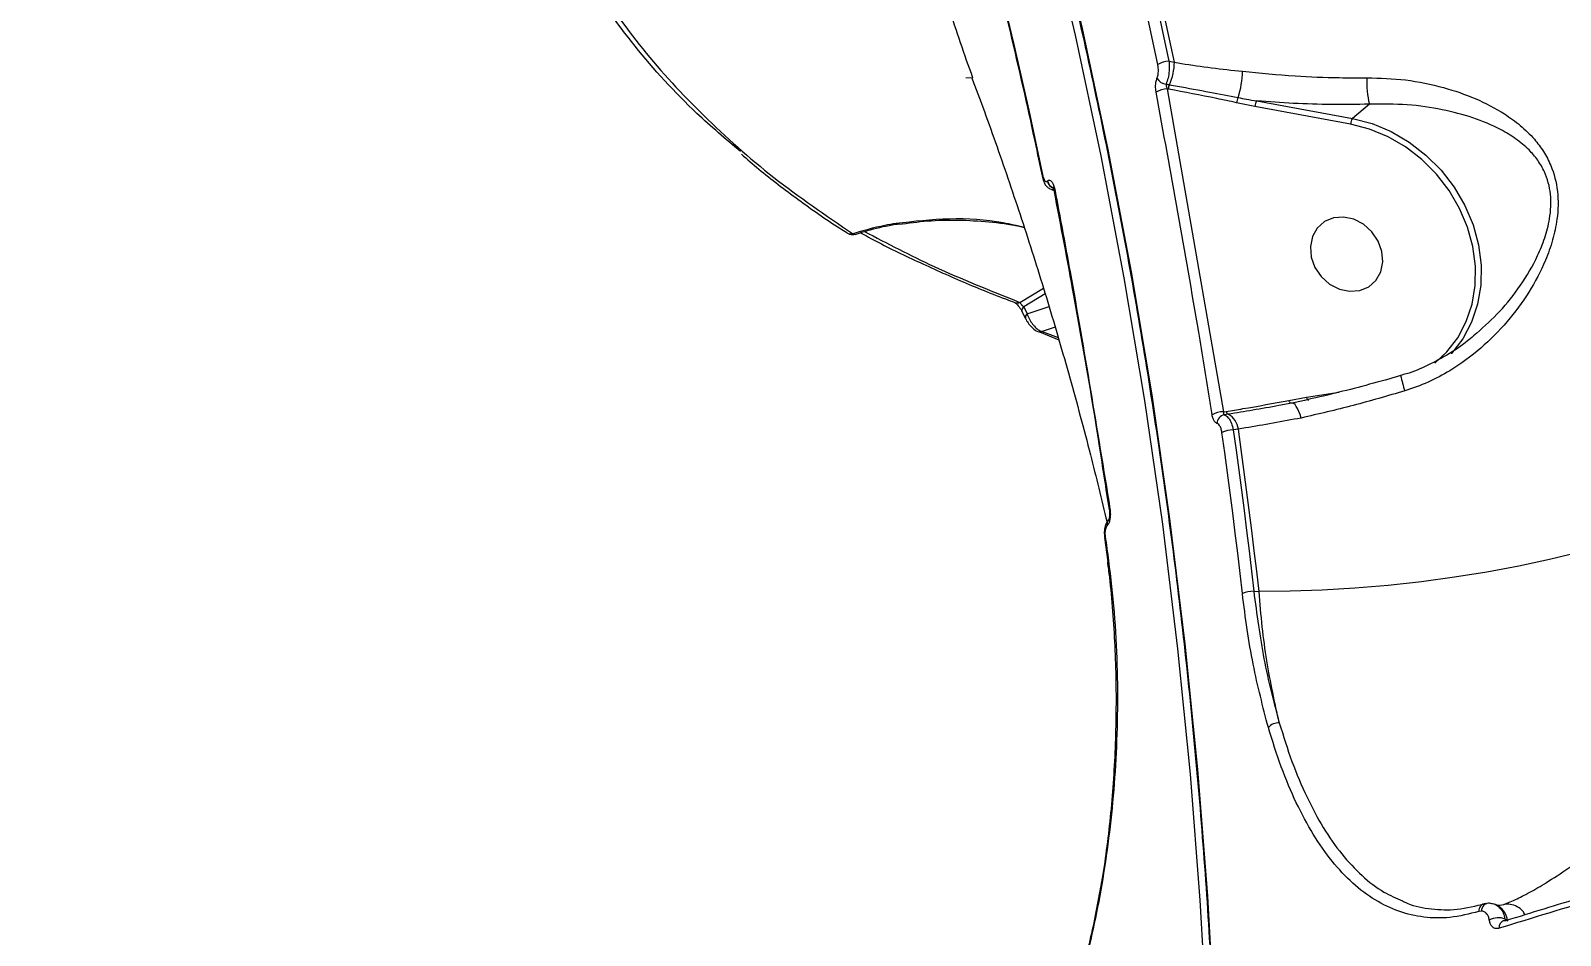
# Model space of a CAD drawing. Header units: millimetres. Extents: x -6523 to 7556, y -5559 to 6101.
# Drawn here: x -1828.2 to -1653.6, y 2481.8 to 2585.1 of the extents above; entities that cross this region are included whole.
import ezdxf

# ---------------------------------------------------------------- set-up
doc = ezdxf.new("R2010")
doc.units = ezdxf.units.MM
for name, color, linetype in [('DIKOM_ОБЪЕКТ', 7, 'Continuous'), ('DIKOM_РАЗМЕР_ЗОНА', 7, 'Continuous'), ('DIKOM_РАЗМЕР_ОБЪЕКТА', 7, 'Continuous')]:
    doc.layers.add(name, color=color, linetype=linetype)
doc.styles.add('style1', font='arial.ttf', dxfattribs={"width": 0.8})
doc.dimstyles.new('1-50', dxfattribs={"dimtxt": 300, "dimasz": 200, "dimexe": 100, "dimexo": 0, "dimgap": 100, "dimtad": 1, "dimtxsty": 'style1', "dimcen": 200, "dimclrd": 7, "dimclre": 7, "dimclrt": 7, "dimadec": 1, "dimazin": 2, "dimtfac": 1, "dimtmove": 0, "dimatfit": 2, "dimfxl": 0, "dimlwd": 25, "dimlwe": 18, "dimarcsym": 0})

# ---------------------------------------------------------------- blocks, each defined once
blk = doc.blocks.new('*D10')
at = {"layer": 'Defpoints', "color": 0, "transparency": 16777216}
for p in [(-1823.23, 4314.24), (3842.01, -3170.82), (6537.88, -3170.82)]:
    blk.add_point(p, dxfattribs=at)
at = {"layer": 'DIKOM_РАЗМЕР_ОБЪЕКТА', "color": 7, "lineweight": 18, "transparency": 16777216}
for p, q in [((-1823.23, 4314.24), (6637.88, 4314.24)), ((3842.01, -3170.82), (6637.88, -3170.82))]:
    blk.add_line(p, q, dxfattribs=at)
at = {"layer": 'DIKOM_РАЗМЕР_ОБЪЕКТА', "color": 7, "lineweight": 25, "transparency": 16777216}
blk.add_line((6537.88, 3914.24), (6537.88, -2770.82), dxfattribs=at)
at = {"layer": 'DIKOM_РАЗМЕР_ОБЪЕКТА', "color": 7, "transparency": 16777216}
for points in [[(6471.22, 3914.24), (6604.55, 3914.24), (6537.88, 4314.24)], [(6471.22, -2770.82), (6604.55, -2770.82), (6537.88, -3170.82)]]:
    blk.add_solid(points, dxfattribs=at)
at = {"layer": 'DIKOM_РАЗМЕР_ОБЪЕКТА', "color": 7, "transparency": 16777216, "insert": (6304.71, 207.11), "char_height": 300, "attachment_point": 5, "rotation": 90, "style": 'style1'}
blk.add_mtext('7500', dxfattribs=at)
blk = doc.blocks.new('*D13')
at = {"layer": 'Defpoints', "color": 0, "transparency": 16777216}
for p in [(-2358.18, 6101.03), (4341.71, -4605.15), (7455.88, -4605.15)]:
    blk.add_point(p, dxfattribs=at)
at = {"layer": 'DIKOM_РАЗМЕР_ЗОНА', "color": 7, "lineweight": 18, "transparency": 16777216}
for p, q in [((-2358.18, 6101.03), (7555.88, 6101.03)), ((4341.71, -4605.15), (7555.88, -4605.15))]:
    blk.add_line(p, q, dxfattribs=at)
at = {"layer": 'DIKOM_РАЗМЕР_ЗОНА', "color": 7, "lineweight": 25, "transparency": 16777216}
blk.add_line((7455.88, 5701.03), (7455.88, -4205.15), dxfattribs=at)
at = {"layer": 'DIKOM_РАЗМЕР_ЗОНА', "color": 7, "transparency": 16777216}
for points in [[(7389.22, 5701.03), (7522.55, 5701.03), (7455.88, 6101.03)], [(7389.22, -4205.15), (7522.55, -4205.15), (7455.88, -4605.15)]]:
    blk.add_solid(points, dxfattribs=at)
at = {"layer": 'DIKOM_РАЗМЕР_ЗОНА', "color": 7, "transparency": 16777216, "insert": (7222.71, 375.61), "char_height": 300, "attachment_point": 5, "rotation": 90, "style": 'style1'}
blk.add_mtext('10700', dxfattribs=at)

msp = doc.modelspace()

# ---------------------------------------------------------------- linework, layer by layer
at = {"layer": 'DIKOM_ОБЪЕКТ', "color": 7, "linetype": 'Continuous', "lineweight": 15}
for p, q in [((-1698.243, 2581.629), (-1697.618, 2581.518)), ((-1698.428, 2578.459), (-1692.031, 2541.607)), ((-1698.311, 2578.438), (-1698.428, 2578.459)), ((-1688.427, 2576.453), (-1690.529, 2576.88)), ((-1677.509, 2574.444), (-1688.427, 2576.453)), ((-1688.217, 2577.083), (-1677.3, 2575.073)), ((-1675.369, 2576.708), (-1677.3, 2575.073)), ((-1712.101, 2567.943), (-1712.092, 2567.952)), ((-1711.602, 2566.947), (-1711.348, 2566.89)), ((-1711.348, 2566.895), (-1711.347, 2566.888)), ((-1715.251, 2554.099), (-1712.58, 2555.733)), ((-1712.374, 2555.077), (-1714.824, 2553.577)), ((-1715.016, 2553.057), (-1714.622, 2552.256)), ((-1714.824, 2553.577), (-1714.43, 2552.772)), ((-1714.43, 2552.772), (-1711.926, 2553.61)), ((-1711.247, 2551.279), (-1712.719, 2550.758)), ((-1713.218, 2550.774), (-1713.202, 2550.768)), ((-1713.03, 2550.737), (-1710.828, 2549.837)), ((-1712.719, 2550.758), (-1710.903, 2550.097)), ((-1684.198, 2542.602), (-1685.685, 2542.32)), ((-1684.561, 2542.902), (-1682.538, 2543.262)), ((-1682.538, 2543.262), (-1678.817, 2543.847)), ((-1692.031, 2541.607), (-1691.709, 2541.657)), ((-1691.479, 2541.331), (-1691.933, 2541.26)), ((-1690.318, 2539.627), (-1690.905, 2539.535)), ((-1705.294, 2528.616), (-1705.304, 2528.607)), ((-1705.586, 2527.273), (-1705.206, 2524.495)), ((-1705.2, 2524.473), (-1705.206, 2524.494)), ((-1688.564, 2521.123), (-1687.96, 2521.088)), ((-1662.117, 2485.493), (-1661.976, 2485.504)), ((-1660.475, 2485.308), (-1660.008, 2485.382)), ((-1662.579, 2484.624), (-1662.858, 2484.584)), ((-1659.888, 2483.72), (-1659.58, 2483.528))]:
    msp.add_line(p, q, dxfattribs=at)
at = {"layer": 'DIKOM_ОБЪЕКТ', "color": 7, "linetype": 'Continuous', "lineweight": 15, "flags": 128}
for points in [[(-1765.977, 2738.075), (-1759.643, 2726.448), (-1753.573, 2714.595), (-1747.771, 2702.521), (-1742.24, 2690.237), (-1736.984, 2677.749), (-1732.006, 2665.065), (-1727.31, 2652.195), (-1722.898, 2639.146), (-1718.774, 2625.926), (-1714.94, 2612.546), (-1711.4, 2599.013), (-1708.154, 2585.336), (-1705.205, 2571.525), (-1702.556, 2557.588), (-1700.208, 2543.534), (-1698.162, 2529.373), (-1696.42, 2515.114), (-1694.983, 2500.766), (-1693.852, 2486.339), (-1693.027, 2471.842), (-1692.51, 2457.284)], [(-1693.322, 2456.912), (-1693.838, 2471.426), (-1694.66, 2485.879), (-1695.788, 2500.263), (-1697.221, 2514.568), (-1698.958, 2528.784), (-1700.997, 2542.903), (-1703.339, 2556.914), (-1705.98, 2570.809), (-1708.919, 2584.579), (-1712.155, 2598.215), (-1715.686, 2611.707), (-1719.508, 2625.047), (-1723.619, 2638.227), (-1728.017, 2651.237), (-1732.699, 2664.068), (-1737.662, 2676.714), (-1742.903, 2689.165), (-1748.417, 2701.412), (-1754.202, 2713.449), (-1760.254, 2725.267), (-1766.568, 2736.859)], [(-1699.514, 2581.236), (-1701.2, 2589.084), (-1702.98, 2596.891), (-1704.854, 2604.653), (-1706.82, 2612.37), (-1708.88, 2620.041), (-1711.032, 2627.663), (-1713.275, 2635.235), (-1715.611, 2642.757)], [(-1714.376, 2643.287), (-1712.035, 2635.75), (-1709.786, 2628.16), (-1707.63, 2620.521), (-1705.566, 2612.833), (-1703.595, 2605.099), (-1701.717, 2597.319), (-1699.933, 2589.495), (-1698.243, 2581.629)], [(-1697.618, 2581.518), (-1699.315, 2589.424), (-1701.107, 2597.287), (-1702.994, 2605.107), (-1704.974, 2612.88), (-1707.049, 2620.607), (-1709.217, 2628.284), (-1711.478, 2635.911), (-1713.832, 2643.486)], [(-1728.076, 2627.559), (-1725.831, 2620.341), (-1723.675, 2613.074), (-1721.608, 2605.757), (-1719.63, 2598.395), (-1717.743, 2590.986), (-1715.946, 2583.534), (-1714.24, 2576.04), (-1712.625, 2568.505)], [(-1721.445, 2579.762), (-1721.442, 2579.762), (-1720.791, 2579.709)], [(-1667.895, 2547.157), (-1666.526, 2548.438), (-1665.282, 2550.061), (-1664.316, 2551.893), (-1663.648, 2553.894), (-1663.294, 2556.019), (-1663.261, 2558.223), (-1663.55, 2560.457), (-1664.155, 2562.672), (-1665.062, 2564.819), (-1666.251, 2566.852), (-1667.697, 2568.726), (-1669.367, 2570.4), (-1671.226, 2571.837), (-1673.232, 2573.006), (-1675.342, 2573.881), (-1677.509, 2574.444)], [(-1677.3, 2575.073), (-1675.065, 2574.493), (-1672.889, 2573.591), (-1670.82, 2572.385), (-1668.903, 2570.903), (-1667.18, 2569.177), (-1665.689, 2567.244), (-1664.463, 2565.148), (-1663.528, 2562.934), (-1662.904, 2560.65), (-1662.606, 2558.346), (-1662.64, 2556.074), (-1663.006, 2553.882), (-1663.694, 2551.818), (-1664.691, 2549.929), (-1665.973, 2548.254), (-1665.991, 2548.236)], [(-1681.998, 2559.267), (-1681.573, 2558.088), (-1680.855, 2557.03), (-1679.903, 2556.179), (-1678.794, 2555.606), (-1677.617, 2555.355), (-1676.468, 2555.447), (-1675.44, 2555.875), (-1674.617, 2556.604), (-1674.064, 2557.575), (-1673.827, 2558.71), (-1673.925, 2559.916), (-1674.351, 2561.095), (-1675.068, 2562.153), (-1676.02, 2563.003), (-1677.13, 2563.577), (-1678.306, 2563.828), (-1679.455, 2563.736), (-1680.483, 2563.308), (-1681.307, 2562.579), (-1681.859, 2561.608), (-1682.096, 2560.473), (-1681.998, 2559.267)], [(-1729.383, 2563.138), (-1729.197, 2563.067), (-1729.079, 2563.066)], [(-1684.251, 2542.582), (-1684.291, 2542.575), (-1684.333, 2542.582), (-1684.376, 2542.605), (-1684.418, 2542.642), (-1684.459, 2542.691), (-1684.498, 2542.753), (-1684.532, 2542.823), (-1684.561, 2542.902)], [(-1683.146, 2540.895), (-1683.271, 2541.291), (-1683.409, 2541.652), (-1683.555, 2541.968), (-1683.705, 2542.228), (-1683.854, 2542.424), (-1683.997, 2542.551), (-1684.131, 2542.604), (-1684.251, 2542.582)], [(-1682.265, 2542.934), (-1682.293, 2542.933), (-1682.339, 2542.948), (-1682.385, 2542.981), (-1682.43, 2543.031), (-1682.471, 2543.096), (-1682.508, 2543.174), (-1682.538, 2543.262)], [(-1689.857, 2520.865), (-1690.122, 2523.169), (-1690.394, 2525.472), (-1690.675, 2527.772), (-1690.963, 2530.07), (-1691.258, 2532.365), (-1691.562, 2534.657), (-1691.873, 2536.948), (-1692.192, 2539.236)], [(-1690.905, 2539.535), (-1690.585, 2537.242), (-1690.273, 2534.947), (-1689.969, 2532.649), (-1689.673, 2530.348), (-1689.384, 2528.046), (-1689.103, 2525.74), (-1688.83, 2523.433), (-1688.564, 2521.123)], [(-1687.96, 2521.088), (-1688.227, 2523.414), (-1688.502, 2525.737), (-1688.785, 2528.058), (-1689.076, 2530.377), (-1689.375, 2532.694), (-1689.681, 2535.007), (-1689.995, 2537.318), (-1690.318, 2539.627)], [(-1705.042, 2530.443), (-1705.044, 2530.42), (-1705.043, 2530.407)], [(-1704.977, 2530.542), (-1705.028, 2530.479), (-1705.042, 2530.443)], [(-1638.119, 2530.352), (-1640.259, 2529.324), (-1642.688, 2528.32), (-1645.385, 2527.351), (-1648.324, 2526.426), (-1651.479, 2525.552), (-1654.822, 2524.737), (-1658.321, 2523.99), (-1661.944, 2523.316), (-1665.66, 2522.723), (-1669.433, 2522.215), (-1673.229, 2521.797), (-1677.014, 2521.472), (-1680.754, 2521.245), (-1684.413, 2521.116), (-1687.96, 2521.088)], [(-1705.519, 2527.389), (-1705.471, 2527.042), (-1705.423, 2526.695), (-1705.376, 2526.347), (-1705.328, 2526), (-1705.281, 2525.652), (-1705.234, 2525.305), (-1705.187, 2524.957), (-1705.14, 2524.609)], [(-1660.005, 2483.54), (-1659.914, 2483.558), (-1659.751, 2483.56)]]:
    msp.add_lwpolyline(points, dxfattribs=at)
at = {"layer": 'DIKOM_ОБЪЕКТ', "color": 7, "linetype": 'Continuous', "lineweight": 15}
for centre, radius, start, end in [((-1698.19, 2579.206), 2.424, 91.26135, 123.11623), ((-1704.097, 2581.607), 6.479, 335.67489, 359.21143), ((-1698.423, 2580.405), 1.406, 212.75487, 264.28192), ((-1700.354, 2580.63), 10.503, 342.50755, 359.12275), ((-1664.567, 2579.221), 11.09, 177.33969, 193.09656), ((-1698.379, 2575.841), 2.619, 91.06992, 120.46794), ((-1697.033, 2578.4), 1.279, 155.13908, 178.3228), ((-1689.377, 2576.834), 1.152, 146.32851, 177.68924), ((-1687.441, 2576.474), 0.986, 141.92426, 181.23839), ((-1676.522, 2574.465), 0.987, 141.94156, 181.24385), ((-1712.525, 2568.377), 0.162, 127.8512, 184.90015), ((-1711.005, 2568.169), 1.12, 191.6791, 248.41701), ((-1710.993, 2568.18), 1.122, 191.73358, 247.45388), ((-1711.204, 2566.898), 0.145, 122.19818, 181.01464), ((-1734.594, 2562.729), 0.809, 238.98534, 285.85064), ((-1715.578, 2554.818), 0.79, 251.19102, 294.48288), ((-1714.528, 2553.173), 0.501, 126.20284, 192.28089), ((-1714.144, 2552.374), 0.49, 125.66417, 194.24815), ((-1712.945, 2551.464), 0.742, 249.75614, 287.75559), ((-1645.841, 2551.909), 26.689, 193.37887, 197.25996), ((-1692.072, 2539.116), 2.491, 89.0455, 119.93369), ((-1691.728, 2540.251), 1.03, 101.51036, 178.54299), ((-1691.266, 2541.725), 0.448, 188.72043, 241.66458), ((-1692.597, 2539.321), 2.3, 7.64251, 60.91258), ((-1690.955, 2536.83), 2.705, 88.94549, 117.22425), ((-1704.462, 2528.754), 0.854, 139.76184, 189.90422), ((-1704.452, 2528.763), 0.855, 140.54572, 189.89603), ((-1705.45, 2527.272), 0.136, 120.38579, 176.88588), ((-1705.076, 2524.496), 0.13, 119.25166, 180.63456), ((-1688.665, 2518.265), 2.86, 87.98442, 114.63036), ((-1685.703, 2504.533), 1.581, 87.99141, 139.01292), ((-1662.051, 2484.683), 0.813, 94.62798, 187.02621), ((-1661.683, 2484.642), 0.896, 84.09287, 181.18224), ((-1661.919, 2483.201), 2.361, 7.96132, 65.94558), ((-1660.651, 2481.817), 2.05, 68.1599, 120.0173), ((-1659.744, 2482.757), 0.825, 108.49965, 186.85083)]:
    msp.add_arc(centre, radius, start, end, dxfattribs=at)
for points, knots in [([(-1765.999, 2737.769), (-1764.973, 2735.927), (-1761.998, 2730.583), (-1757.239, 2721.589), (-1751.795, 2710.731), (-1746.577, 2699.69), (-1741.584, 2688.476), (-1736.819, 2677.093), (-1732.285, 2665.548), (-1727.984, 2653.848), (-1723.919, 2641.999), (-1720.093, 2630.007), (-1716.506, 2617.878), (-1713.161, 2605.62), (-1710.06, 2593.239), (-1707.204, 2580.742), (-1704.595, 2568.135), (-1702.235, 2555.425), (-1700.125, 2542.62), (-1698.266, 2529.726), (-1696.658, 2516.75), (-1695.304, 2503.7), (-1694.202, 2490.582), (-1693.357, 2477.403), (-1692.85, 2466.269), (-1692.661, 2459.524), (-1692.596, 2457.202)], [0, 0, 0, 0, 0.0228166, 0.0662017, 0.1095869, 0.1529712, 0.1963555, 0.2397394, 0.2831229, 0.3265066, 0.3698892, 0.4132717, 0.4566543, 0.5000367, 0.543419, 0.5868007, 0.6301821, 0.6735639, 0.7169461, 0.7603273, 0.8037086, 0.8470897, 0.8904714, 0.9338526, 0.9772336, 1, 1, 1, 1]), ([(-1728.126, 2627.371), (-1727.472, 2625.293), (-1725.576, 2619.262), (-1722.62, 2609.174), (-1719.339, 2597.072), (-1716.307, 2584.844), (-1714.133, 2575.252), (-1712.975, 2569.736), (-1712.686, 2568.361)], [0, 0, 0, 0, 0.1082666, 0.3141003, 0.5199422, 0.725779, 0.9316169, 1, 1, 1, 1]), ([(-1726.612, 2622.517), (-1726.701, 2621.404), (-1727.071, 2616.764), (-1726.835, 2608.589), (-1725.751, 2598.092), (-1723.732, 2588.312), (-1721.614, 2582.408), (-1720.656, 2579.736)], [0, 0, 0, 0, 0.0711144, 0.2962386, 0.545109, 0.7941716, 1, 1, 1, 1]), ([(-1747.146, 2571.297), (-1748.835, 2572.732), (-1753.253, 2576.487), (-1759.375, 2583.238), (-1763.298, 2588.845), (-1765.259, 2591.648)], [0, 0, 0, 0, 0.2363326, 0.6181674, 1, 1, 1, 1]), ([(-1764.286, 2591.218), (-1762.36, 2588.443), (-1758.508, 2582.892), (-1751.45, 2575.299), (-1743.536, 2568.218), (-1737.427, 2564.04), (-1734.373, 2561.951)], [0, 0, 0, 0, 0.2486149, 0.4972311, 0.748615, 1, 1, 1, 1]), ([(-1699.606, 2579.644), (-1699.562, 2579.779), (-1699.475, 2580.048), (-1699.436, 2580.553), (-1699.462, 2580.958), (-1699.503, 2581.177), (-1699.514, 2581.236)], [0, 0, 0, 0, 0.2953673, 0.5903561, 0.8900909, 1, 1, 1, 1]), ([(-1698.243, 2581.629), (-1698.233, 2581.533), (-1698.196, 2581.172), (-1698.204, 2580.504), (-1698.321, 2579.673), (-1698.482, 2579.229), (-1698.563, 2579.006)], [0, 0, 0, 0, 0.1092472, 0.4079103, 0.7031156, 1, 1, 1, 1]), ([(-1697.618, 2581.518), (-1697.345, 2581.466), (-1695.958, 2581.207), (-1693.39, 2580.855), (-1691.034, 2580.598), (-1689.852, 2580.469)], [0, 0, 0, 0, 0.1088856, 0.5527982, 1, 1, 1, 1]), ([(-1720.744, 2579.703), (-1720.637, 2579.426), (-1719.518, 2576.54), (-1717.498, 2570.842), (-1714.703, 2562.607), (-1712.054, 2554.161), (-1709.546, 2545.533), (-1707.284, 2537.169), (-1705.934, 2531.595), (-1705.312, 2529.028)], [0, 0, 0, 0, 0.0178997, 0.1864892, 0.3546618, 0.5224729, 0.6899803, 0.8572285, 1, 1, 1, 1]), ([(-1699.707, 2578.098), (-1699.714, 2578.141), (-1699.75, 2578.345), (-1699.775, 2578.733), (-1699.736, 2579.239), (-1699.649, 2579.509), (-1699.606, 2579.644)], [0, 0, 0, 0, 0.081125, 0.3908924, 0.6950824, 1, 1, 1, 1]), ([(-1689.852, 2580.469), (-1687.852, 2580.269), (-1684.193, 2579.904), (-1679.413, 2579.723), (-1676.695, 2579.733), (-1675.645, 2579.736)], [0, 0, 0, 0, 0.4251175, 0.7780781, 1, 1, 1, 1]), ([(-1675.645, 2579.736), (-1674.159, 2579.69), (-1671.13, 2579.596), (-1666.982, 2578.715), (-1663.199, 2577.417), (-1660.311, 2575.92), (-1658.102, 2574.316), (-1656.62, 2572.883), (-1655.46, 2571.341), (-1654.444, 2569.427), (-1653.758, 2566.805), (-1653.835, 2563.838), (-1654.41, 2561.188), (-1655.418, 2558.364), (-1657.096, 2555.19), (-1659.582, 2551.826), (-1662.602, 2548.776), (-1665.699, 2546.511), (-1668.652, 2544.914), (-1670.431, 2544.3), (-1671.328, 2543.99)], [0, 0, 0, 0, 0.0741126, 0.1510367, 0.2205986, 0.2917257, 0.334334, 0.3775449, 0.4100565, 0.4432582, 0.4962534, 0.5490819, 0.588536, 0.628978, 0.6961151, 0.765008, 0.835435, 0.9076284, 0.9534373, 1, 1, 1, 1]), ([(-1693.315, 2541.275), (-1693.415, 2541.904), (-1693.916, 2545.048), (-1695.915, 2557.326), (-1698.041, 2568.97), (-1699.707, 2578.098)], [0, 0, 0, 0, 0.0512244, 0.2561262, 1, 1, 1, 1]), ([(-1698.563, 2579.006), (-1698.568, 2578.958), (-1698.577, 2578.861), (-1698.534, 2578.682), (-1698.477, 2578.547), (-1698.436, 2578.475), (-1698.428, 2578.459)], [0, 0, 0, 0, 0.2865392, 0.5899878, 0.9137779, 1, 1, 1, 1]), ([(-1698.563, 2579.006), (-1698.503, 2578.995), (-1698.38, 2578.972), (-1698.256, 2578.95), (-1698.193, 2578.938)], [0, 0, 0, 0, 0.487639, 1, 1, 1, 1]), ([(-1690.529, 2576.88), (-1691.283, 2577.042), (-1693.876, 2577.599), (-1696.471, 2578.09), (-1698.311, 2578.438)], [0, 0, 0, 0, 0.291177, 1, 1, 1, 1]), ([(-1698.193, 2578.938), (-1697.886, 2578.881), (-1696.351, 2578.599), (-1693.737, 2578.125), (-1691.416, 2577.68), (-1690.336, 2577.473)], [0, 0, 0, 0, 0.11788537, 0.58946121, 1, 1, 1, 1]), ([(-1690.336, 2577.473), (-1690.026, 2577.412), (-1689.32, 2577.273), (-1688.613, 2577.151), (-1688.217, 2577.083)], [0, 0, 0, 0, 0.440319, 1, 1, 1, 1]), ([(-1675.369, 2576.708), (-1676.804, 2576.688), (-1679.687, 2576.648), (-1683.997, 2576.777), (-1686.83, 2576.982), (-1688.217, 2577.083)], [0, 0, 0, 0, 0.3357607, 0.6747608, 1, 1, 1, 1]), ([(-1663.109, 2550.595), (-1662.216, 2551.394), (-1660.372, 2553.044), (-1658.046, 2556.015), (-1656.358, 2558.862), (-1655.305, 2561.449), (-1654.688, 2563.802), (-1654.546, 2566.468), (-1655.177, 2568.753), (-1656.129, 2570.363), (-1657.23, 2571.642), (-1658.65, 2572.812), (-1660.749, 2574.078), (-1663.512, 2575.23), (-1667.072, 2576.163), (-1671.028, 2576.752), (-1673.908, 2576.723), (-1675.369, 2576.708)], [0, 0, 0, 0, 0.0775247, 0.1600398, 0.2442887, 0.2908497, 0.3384827, 0.3984661, 0.4581441, 0.4956597, 0.5343313, 0.5855725, 0.6376844, 0.7238434, 0.8117653, 0.9045119, 1, 1, 1, 1]), ([(-1747.033, 2571.003), (-1746.382, 2570.435), (-1744.328, 2568.644), (-1740.573, 2565.829), (-1737.207, 2563.417), (-1735.265, 2562.219), (-1735, 2562.056)], [0, 0, 0, 0, 0.17674936, 0.55774662, 0.93971579, 1, 1, 1, 1]), ([(-1712.681, 2568.365), (-1712.625, 2568.147), (-1712.525, 2567.758), (-1712.227, 2567.333), (-1711.898, 2567.06), (-1711.656, 2567.008), (-1711.564, 2566.988)], [0, 0, 0, 0, 0.3440907, 0.6162001, 0.854429, 1, 1, 1, 1]), ([(-1712.625, 2568.505), (-1712.624, 2568.503), (-1712.602, 2568.4), (-1712.547, 2568.208), (-1712.449, 2568.023), (-1712.338, 2567.906), (-1712.221, 2567.861), (-1712.14, 2567.916), (-1712.101, 2567.943)], [0, 0, 0, 0, 0.0042555, 0.2197856, 0.435532, 0.5682587, 0.7938426, 1, 1, 1, 1]), ([(-1712.092, 2567.952), (-1712.053, 2567.981), (-1711.952, 2568.056), (-1711.77, 2568.032), (-1711.57, 2567.838), (-1711.392, 2567.492), (-1711.318, 2567.178), (-1711.281, 2567.02)], [0, 0, 0, 0, 0.13424318, 0.34695896, 0.56324699, 0.7817321, 1, 1, 1, 1]), ([(-1711.372, 2566.99), (-1711.399, 2566.976), (-1711.473, 2566.939), (-1711.544, 2566.979), (-1711.588, 2567.004)], [0, 0, 0, 0, 0.3726231, 1, 1, 1, 1]), ([(-1711.476, 2567.294), (-1711.476, 2567.294), (-1711.475, 2567.293), (-1711.438, 2567.22), (-1711.392, 2567.09), (-1711.363, 2566.957), (-1711.348, 2566.888)], [0, 0, 0, 0, 0.1677902, 0.3972386, 0.6843976, 1, 1, 1, 1]), ([(-1711.382, 2566.887), (-1710.623, 2562.89), (-1708.775, 2553.162), (-1706.69, 2540.999), (-1705.45, 2532.836), (-1705.081, 2530.409)], [0, 0, 0, 0, 0.3289518, 0.8004968, 1, 1, 1, 1]), ([(-1711.281, 2567.02), (-1711.162, 2566.392), (-1710.566, 2563.25), (-1708.312, 2551.095), (-1706.44, 2539.56), (-1704.977, 2530.542)], [0, 0, 0, 0, 0.0517089, 0.2585552, 1, 1, 1, 1]), ([(-1729.383, 2563.138), (-1727.35, 2563.363), (-1723.246, 2563.817), (-1718.33, 2563.53), (-1715.562, 2562.873), (-1714.765, 2562.684)], [0, 0, 0, 0, 0.4112989, 0.8306079, 1, 1, 1, 1]), ([(-1729.077, 2563.008), (-1727.988, 2563.152), (-1725.721, 2563.452), (-1722.28, 2563.539), (-1718.786, 2563.321), (-1716.265, 2563.011), (-1714.946, 2562.684), (-1714.749, 2562.635)], [0, 0, 0, 0, 0.2246517, 0.4676629, 0.7119529, 0.9570071, 1, 1, 1, 1]), ([(-1735.009, 2562.049), (-1734.961, 2562.015), (-1734.821, 2561.914), (-1734.517, 2561.836), (-1734.222, 2561.82), (-1734.081, 2561.885), (-1734.055, 2561.897)], [0, 0, 0, 0, 0.1891351, 0.5592907, 0.9197369, 1, 1, 1, 1]), ([(-1734.373, 2561.951), (-1733.149, 2562.304), (-1731.51, 2562.776), (-1729.813, 2563.065), (-1729.383, 2563.138)], [0, 0, 0, 0, 0.7468181, 1, 1, 1, 1]), ([(-1734.373, 2561.951), (-1734.267, 2561.897), (-1734.144, 2561.834), (-1734.072, 2561.89), (-1734.062, 2561.897)], [0, 0, 0, 0, 0.8609282, 1, 1, 1, 1]), ([(-1734.047, 2561.855), (-1733.469, 2562.038), (-1731.958, 2562.516), (-1730.31, 2562.884), (-1729.205, 2563.041), (-1729.072, 2563.059)], [0, 0, 0, 0, 0.3531461, 0.9220612, 1, 1, 1, 1]), ([(-1733.431, 2562.042), (-1733.138, 2561.879), (-1731.296, 2560.849), (-1727.635, 2559.063), (-1722.421, 2556.704), (-1718.468, 2555.049), (-1716.189, 2554.214), (-1715.828, 2554.082)], [0, 0, 0, 0, 0.0559758, 0.3523009, 0.6489323, 0.9444183, 1, 1, 1, 1]), ([(-1732.982, 2562.179), (-1730.403, 2560.823), (-1724.929, 2557.948), (-1718.598, 2555.43), (-1715.251, 2554.099)], [0, 0, 0, 0, 0.471334, 1, 1, 1, 1]), ([(-1715.854, 2554.078), (-1715.855, 2554.078), (-1715.865, 2554.082), (-1715.828, 2554.065), (-1715.751, 2554.008), (-1715.613, 2553.888), (-1715.439, 2553.703), (-1715.251, 2553.462), (-1715.099, 2553.229), (-1715.042, 2553.109), (-1715.02, 2553.065)], [0, 0, 0, 0, 0.0072959, 0.1098393, 0.2294116, 0.3636746, 0.527024, 0.7025585, 0.888389, 1, 1, 1, 1]), ([(-1715.251, 2554.099), (-1715.243, 2554.076), (-1715.226, 2554.033), (-1715.165, 2553.939), (-1715.101, 2553.858), (-1715.041, 2553.788), (-1714.991, 2553.735), (-1714.91, 2553.654), (-1714.862, 2553.611), (-1714.824, 2553.577)], [0, 0, 0, 0, 0.2066617, 0.4048764, 0.5395698, 0.5905407, 0.7294446, 0.7856113, 1, 1, 1, 1]), ([(-1714.614, 2552.256), (-1714.595, 2552.214), (-1714.498, 2552.001), (-1714.226, 2551.592), (-1713.77, 2551.113), (-1713.442, 2550.823), (-1713.219, 2550.776), (-1713.216, 2550.775)], [0, 0, 0, 0, 0.0696085, 0.3483635, 0.6521346, 0.9959459, 1, 1, 1, 1]), ([(-1714.43, 2552.772), (-1714.353, 2552.571), (-1714.199, 2552.169), (-1713.824, 2551.593), (-1713.393, 2551.129), (-1713.009, 2550.859), (-1712.795, 2550.784), (-1712.719, 2550.758)], [0, 0, 0, 0, 0.2223407, 0.4448075, 0.6638252, 0.8806489, 1, 1, 1, 1]), ([(-1663.109, 2550.595), (-1663.359, 2550.37), (-1664.323, 2549.499), (-1666.18, 2548.239), (-1668.618, 2546.908), (-1670.507, 2546.086), (-1671.589, 2545.818), (-1671.813, 2545.762)], [0, 0, 0, 0, 0.1010298, 0.3901909, 0.6679082, 0.9314822, 1, 1, 1, 1]), ([(-1671.806, 2545.735), (-1671.959, 2545.69), (-1673.277, 2545.3), (-1675.779, 2544.613), (-1679.292, 2543.714), (-1682.106, 2543.049), (-1683.721, 2542.709), (-1684.193, 2542.609)], [0, 0, 0, 0, 0.0370078, 0.3184019, 0.6004692, 0.8831778, 1, 1, 1, 1]), ([(-1691.709, 2541.657), (-1691.076, 2541.758), (-1688.683, 2542.14), (-1686.308, 2542.579), (-1684.561, 2542.902)], [0, 0, 0, 0, 0.2646967, 1, 1, 1, 1]), ([(-1671.328, 2543.99), (-1673.291, 2543.419), (-1677.262, 2542.264), (-1681.17, 2541.355), (-1683.146, 2540.895)], [0, 0, 0, 0, 0.4942452, 1, 1, 1, 1]), ([(-1692.757, 2540.277), (-1692.778, 2540.284), (-1692.875, 2540.316), (-1693.039, 2540.468), (-1693.217, 2540.808), (-1693.283, 2541.119), (-1693.315, 2541.275)], [0, 0, 0, 0, 0.0855671, 0.3893014, 0.6947989, 1, 1, 1, 1]), ([(-1692.031, 2541.607), (-1692.033, 2541.553), (-1692.037, 2541.447), (-1692.009, 2541.328), (-1691.968, 2541.274), (-1691.939, 2541.262), (-1691.933, 2541.26)], [0, 0, 0, 0, 0.3131123, 0.6196525, 0.91718, 1, 1, 1, 1]), ([(-1691.933, 2541.26), (-1691.885, 2541.243), (-1691.71, 2541.183), (-1691.415, 2540.9), (-1691.095, 2540.318), (-1690.968, 2539.796), (-1690.905, 2539.535)], [0, 0, 0, 0, 0.1105847, 0.4063339, 0.7034869, 1, 1, 1, 1]), ([(-1685.684, 2542.314), (-1686.682, 2542.134), (-1688.618, 2541.785), (-1690.545, 2541.479), (-1691.479, 2541.331)], [0, 0, 0, 0, 0.51552373, 1, 1, 1, 1]), ([(-1683.146, 2540.895), (-1685.301, 2540.499), (-1687.744, 2540.051), (-1690.046, 2539.672), (-1690.318, 2539.627)], [0, 0, 0, 0, 0.8821404, 1, 1, 1, 1]), ([(-1692.192, 2539.236), (-1692.222, 2539.393), (-1692.283, 2539.708), (-1692.457, 2540.06), (-1692.625, 2540.231), (-1692.729, 2540.267), (-1692.757, 2540.277)], [0, 0, 0, 0, 0.2968096, 0.5940882, 0.8895074, 1, 1, 1, 1]), ([(-1704.977, 2530.542), (-1704.958, 2530.373), (-1704.919, 2530.036), (-1704.947, 2529.515), (-1705.036, 2529.065), (-1705.162, 2528.762), (-1705.257, 2528.657), (-1705.294, 2528.616)], [0, 0, 0, 0, 0.2182627, 0.4367965, 0.652998, 0.8657484, 1, 1, 1, 1]), ([(-1705.045, 2530.406), (-1705.041, 2530.385), (-1705.02, 2530.274), (-1705.006, 2530.026), (-1705.016, 2529.725), (-1705.054, 2529.486), (-1705.09, 2529.351), (-1705.118, 2529.29), (-1705.114, 2529.297), (-1705.113, 2529.298)], [0, 0, 0, 0, 0.05156789, 0.26456842, 0.49172754, 0.67673156, 0.8265386, 0.95308905, 1, 1, 1, 1]), ([(-1705.041, 2529.361), (-1705.084, 2529.326), (-1705.235, 2529.204), (-1705.418, 2528.881), (-1705.58, 2528.39), (-1705.643, 2527.808), (-1705.593, 2527.434), (-1705.573, 2527.28)], [0, 0, 0, 0, 0.0756645, 0.2654212, 0.5157889, 0.8016176, 1, 1, 1, 1]), ([(-1705.304, 2528.607), (-1705.31, 2528.601), (-1705.355, 2528.558), (-1705.432, 2528.433), (-1705.498, 2528.21), (-1705.538, 2527.949), (-1705.55, 2527.677), (-1705.529, 2527.479), (-1705.519, 2527.389)], [0, 0, 0, 0, 0.0340466, 0.2523156, 0.4705542, 0.5978825, 0.8192626, 1, 1, 1, 1]), ([(-1705.14, 2524.609), (-1704.909, 2522.659), (-1704.448, 2518.759), (-1704.135, 2512.831), (-1704.093, 2506.979), (-1704.311, 2501.264), (-1704.77, 2495.653), (-1705.463, 2490.222), (-1706.354, 2485.033), (-1707.417, 2480.151), (-1708.627, 2475.653), (-1709.947, 2471.58), (-1711.336, 2467.999), (-1712.76, 2464.977), (-1714.193, 2462.461), (-1715.138, 2461.259), (-1715.61, 2460.659)], [0, 0, 0, 0, 0.0751083, 0.1502169, 0.2212842, 0.2925773, 0.3636468, 0.4347714, 0.506124, 0.5772488, 0.6483395, 0.7196579, 0.7907519, 0.8604285, 0.930318, 1, 1, 1, 1]), ([(-1705.27, 2524.465), (-1705.193, 2523.89), (-1704.946, 2522.051), (-1704.66, 2518.845), (-1704.406, 2514.871), (-1704.281, 2510.831), (-1704.276, 2506.77), (-1704.393, 2502.728), (-1704.629, 2498.746), (-1704.976, 2494.856), (-1705.439, 2491.117), (-1705.802, 2488.612), (-1706.031, 2487.407), (-1706.042, 2487.348)], [0, 0, 0, 0, 0.0474779, 0.1518793, 0.2573436, 0.3635787, 0.4702209, 0.5767986, 0.6828583, 0.788044, 0.892081, 0.9947769, 1, 1, 1, 1]), ([(-1686.897, 2505.57), (-1687.512, 2507.934), (-1688.444, 2511.515), (-1689.342, 2516.746), (-1689.685, 2519.492), (-1689.857, 2520.865)], [0, 0, 0, 0, 0.4927683, 0.7463936, 1, 1, 1, 1]), ([(-1688.564, 2521.123), (-1688.212, 2518.519), (-1687.678, 2514.574), (-1686.614, 2509.642), (-1685.97, 2507.289), (-1685.648, 2506.113)], [0, 0, 0, 0, 0.49281091, 0.74639856, 1, 1, 1, 1]), ([(-1685.648, 2506.113), (-1686.161, 2508.429), (-1686.938, 2511.936), (-1687.618, 2517.057), (-1687.846, 2519.744), (-1687.96, 2521.088)], [0, 0, 0, 0, 0.4927923, 0.7463969, 1, 1, 1, 1]), ([(-1692.51, 2457.284), (-1690.604, 2458.129), (-1685.47, 2460.407), (-1676.14, 2464.052), (-1664.274, 2468.182), (-1651.179, 2472.242), (-1636.868, 2476.216), (-1621.358, 2480.088), (-1604.991, 2483.772), (-1587.844, 2487.26), (-1570.007, 2490.548), (-1551.191, 2493.69), (-1531.42, 2496.669), (-1510.741, 2499.469), (-1489.608, 2502.029), (-1468.105, 2504.347), (-1446.322, 2506.424), (-1423.904, 2508.293), (-1400.902, 2509.941), (-1377.385, 2511.354), (-1353.868, 2512.503), (-1330.435, 2513.388), (-1307.161, 2514.019), (-1283.668, 2514.406), (-1260.029, 2514.536), (-1236.325, 2514.404), (-1213.076, 2514.011), (-1190.354, 2513.365), (-1168.214, 2512.479), (-1146.294, 2511.339), (-1124.683, 2509.938), (-1103.464, 2508.274), (-1083.968, 2506.464), (-1066.139, 2504.553), (-1049.89, 2502.585), (-1034.188, 2500.447), (-1019.087, 2498.143), (-1004.744, 2495.699), (-991.228, 2493.126), (-979.821, 2490.726), (-973.09, 2489.143), (-970.349, 2488.498)], [0, 0, 0, 0, 0.0156523, 0.0421681, 0.0687044, 0.0952203, 0.1225064, 0.1498146, 0.1771007, 0.2036166, 0.230153, 0.2566687, 0.2839548, 0.3112631, 0.3385492, 0.3650651, 0.3916014, 0.4181172, 0.4454033, 0.4727116, 0.4999977, 0.5265135, 0.5530498, 0.5795657, 0.6068517, 0.63416, 0.661446, 0.6879619, 0.7144981, 0.7410139, 0.7683, 0.7956083, 0.8228943, 0.8459724, 0.8690775, 0.8921825, 0.9155066, 0.9388307, 0.9615639, 0.9843486, 1, 1, 1, 1]), ([(-1209.743, 2511.928), (-1214.201, 2512.027), (-1226.212, 2512.295), (-1246.008, 2512.524), (-1269.109, 2512.554), (-1292.562, 2512.329), (-1316.292, 2511.842), (-1340.225, 2511.088), (-1363.832, 2510.085), (-1387.04, 2508.841), (-1409.786, 2507.37), (-1432.441, 2505.65), (-1454.921, 2503.674), (-1477.14, 2501.444), (-1498.611, 2499.009), (-1519.277, 2496.382), (-1539.1, 2493.579), (-1558.404, 2490.557), (-1577.098, 2487.315), (-1595.1, 2483.86), (-1612.014, 2480.268), (-1627.807, 2476.554), (-1642.473, 2472.736), (-1656.249, 2468.752), (-1669.05, 2464.61), (-1680.805, 2460.319), (-1691.255, 2455.974), (-1700.395, 2451.592), (-1708.251, 2447.189), (-1714.943, 2442.693), (-1720.422, 2438.117), (-1724.55, 2433.475), (-1726.969, 2429.767), (-1727.629, 2427.616), (-1727.814, 2427.011)], [0, 0, 0, 0, 0.0187785, 0.0505891, 0.0824241, 0.1142347, 0.1469693, 0.1797306, 0.2124651, 0.2442758, 0.2761108, 0.3079214, 0.3406561, 0.3734173, 0.4061519, 0.4379621, 0.4697968, 0.501607, 0.5343411, 0.567102, 0.5998361, 0.6316467, 0.6634815, 0.6952921, 0.7280264, 0.7607876, 0.793522, 0.8253324, 0.8571673, 0.8889778, 0.9217122, 0.9544733, 0.9872077, 1, 1, 1, 1]), ([(-1660.008, 2485.382), (-1659.554, 2485.558), (-1658.757, 2485.865), (-1656.88, 2486.852), (-1654.796, 2488.08), (-1652.296, 2489.728), (-1649.289, 2491.934), (-1646.001, 2494.661), (-1642.639, 2497.831), (-1639.532, 2501.222), (-1636.699, 2504.74), (-1635.052, 2507.217), (-1634.229, 2508.454)], [0, 0, 0, 0, 0.1044887, 0.1833855, 0.2623381, 0.3558363, 0.4494186, 0.5631929, 0.6770789, 0.7845037, 0.8924055, 1, 1, 1, 1]), ([(-1685.648, 2506.113), (-1685.181, 2504.615), (-1684.246, 2501.613), (-1682.555, 2497.627), (-1680.663, 2494.079), (-1678.55, 2491.06), (-1676.235, 2488.603), (-1673.924, 2486.786), (-1672.314, 2486.093), (-1671.602, 2485.786)], [0, 0, 0, 0, 0.1470652, 0.294599, 0.4416628, 0.5887119, 0.736233, 0.8832771, 1, 1, 1, 1]), ([(-1662.858, 2484.584), (-1663.969, 2484.303), (-1666.107, 2483.765), (-1669.164, 2483.842), (-1672.024, 2484.502), (-1674.742, 2485.798), (-1677.288, 2487.723), (-1679.648, 2490.239), (-1681.807, 2493.309), (-1683.739, 2496.924), (-1685.466, 2500.983), (-1686.42, 2504.043), (-1686.897, 2505.57)], [0, 0, 0, 0, 0.10708271, 0.20597272, 0.30518457, 0.404077, 0.50333712, 0.60291769, 0.70218011, 0.80134689, 0.90083313, 1, 1, 1, 1]), ([(-1659.751, 2483.56), (-1656.877, 2484.451), (-1651.128, 2486.231), (-1641.889, 2488.839), (-1632.242, 2491.403), (-1625.419, 2493.063), (-1622.008, 2493.893)], [0, 0, 0, 0, 0.2493153, 0.4986288, 0.7493139, 1, 1, 1, 1]), ([(-1622.731, 2493.019), (-1623.174, 2492.913), (-1625.39, 2492.383), (-1631.069, 2490.991), (-1639.514, 2488.807), (-1650.046, 2485.897), (-1656.799, 2483.818), (-1660.563, 2482.659)], [0, 0, 0, 0, 0.03215651, 0.16079246, 0.41828362, 0.67577491, 1, 1, 1, 1]), ([(-1706.042, 2487.348), (-1706.24, 2486.263), (-1706.646, 2484.032), (-1707.36, 2480.839), (-1708.151, 2477.731), (-1709.01, 2474.789), (-1709.924, 2472.031), (-1710.884, 2469.487), (-1711.873, 2467.185), (-1712.877, 2465.147), (-1713.874, 2463.416), (-1714.72, 2462.145), (-1715.208, 2461.581), (-1715.385, 2461.377)], [0, 0, 0, 0, 0.0877286, 0.1804192, 0.2739647, 0.3687288, 0.4645221, 0.5610515, 0.6579744, 0.7547724, 0.850938, 0.9459925, 1, 1, 1, 1]), ([(-1671.602, 2485.786), (-1671.423, 2485.698), (-1670.363, 2485.169), (-1668.278, 2484.806), (-1665.297, 2484.685), (-1663.205, 2485.217), (-1662.117, 2485.493)], [0, 0, 0, 0, 0.0616131, 0.3667026, 0.6708051, 1, 1, 1, 1]), ([(-1661.591, 2485.534), (-1661.391, 2485.497), (-1660.952, 2485.417), (-1660.427, 2484.994), (-1660.043, 2484.403), (-1659.941, 2483.951), (-1659.888, 2483.72)], [0, 0, 0, 0, 0.25434499, 0.55866821, 0.77346035, 1, 1, 1, 1]), ([(-1660.46, 2485.282), (-1660.479, 2485.277), (-1660.585, 2485.249), (-1660.675, 2485.247), (-1660.921, 2485.357), (-1660.993, 2485.389)], [0, 0, 0, 0, 0.1351764, 0.7464783, 1, 1, 1, 1]), ([(-1657.593, 2484.218), (-1657.675, 2484.357), (-1657.898, 2484.738), (-1658.498, 2485.163), (-1659.21, 2485.408), (-1659.729, 2485.422), (-1659.966, 2485.388), (-1660.008, 2485.382)], [0, 0, 0, 0, 0.1650847, 0.4541334, 0.7432079, 0.9541667, 1, 1, 1, 1]), ([(-1661.676, 2483.592), (-1661.704, 2483.73), (-1661.761, 2484.006), (-1661.969, 2484.346), (-1662.247, 2484.576), (-1662.474, 2484.608), (-1662.579, 2484.624)], [0, 0, 0, 0, 0.2096842, 0.4181984, 0.729857, 1, 1, 1, 1]), ([(-1660.563, 2482.659), (-1660.602, 2482.648), (-1660.789, 2482.597), (-1661.093, 2482.633), (-1661.397, 2482.869), (-1661.594, 2483.193), (-1661.649, 2483.459), (-1661.676, 2483.592)], [0, 0, 0, 0, 0.0843528, 0.4026298, 0.6518348, 0.8254875, 1, 1, 1, 1]), ([(-1659.888, 2483.72), (-1659.886, 2483.694), (-1659.882, 2483.647), (-1659.869, 2483.578), (-1659.852, 2483.519), (-1659.837, 2483.51), (-1659.829, 2483.506)], [0, 0, 0, 0, 0.1485997, 0.2721427, 0.6205356, 1, 1, 1, 1])]:
    msp.add_open_spline(points, degree=3, knots=knots, dxfattribs=at)

# ---------------------------------------------------------------- dimensions: what is measured, and where the dimension line sits
at = {"layer": 'DIKOM_РАЗМЕР_ЗОНА'}
dim = msp.add_linear_dim(base=(7455.882, -4605.145), p1=(-2358.182, 6101.03), p2=(4341.706, -4605.145), angle=90, text='10700', dimstyle='1-50', override={"dimasz": 400, "dimgap": 80}, dxfattribs=at)
dim.commit()
dim.dimension.update_dxf_attribs({"geometry": '*D13', "text_midpoint": (7455.882, 375.606), "dimtype": 160})
at = {"layer": 'DIKOM_РАЗМЕР_ОБЪЕКТА'}
dim = msp.add_linear_dim(base=(6537.882, -3170.823), p1=(-1823.231, 4314.242), p2=(3842.008, -3170.823), angle=90, text='7500', dimstyle='1-50', override={"dimasz": 400, "dimgap": 80}, dxfattribs=at)
dim.commit()
dim.dimension.update_dxf_attribs({"geometry": '*D10', "text_midpoint": (6537.882, 207.106), "dimtype": 160})

doc.saveas('drawing.dxf')
